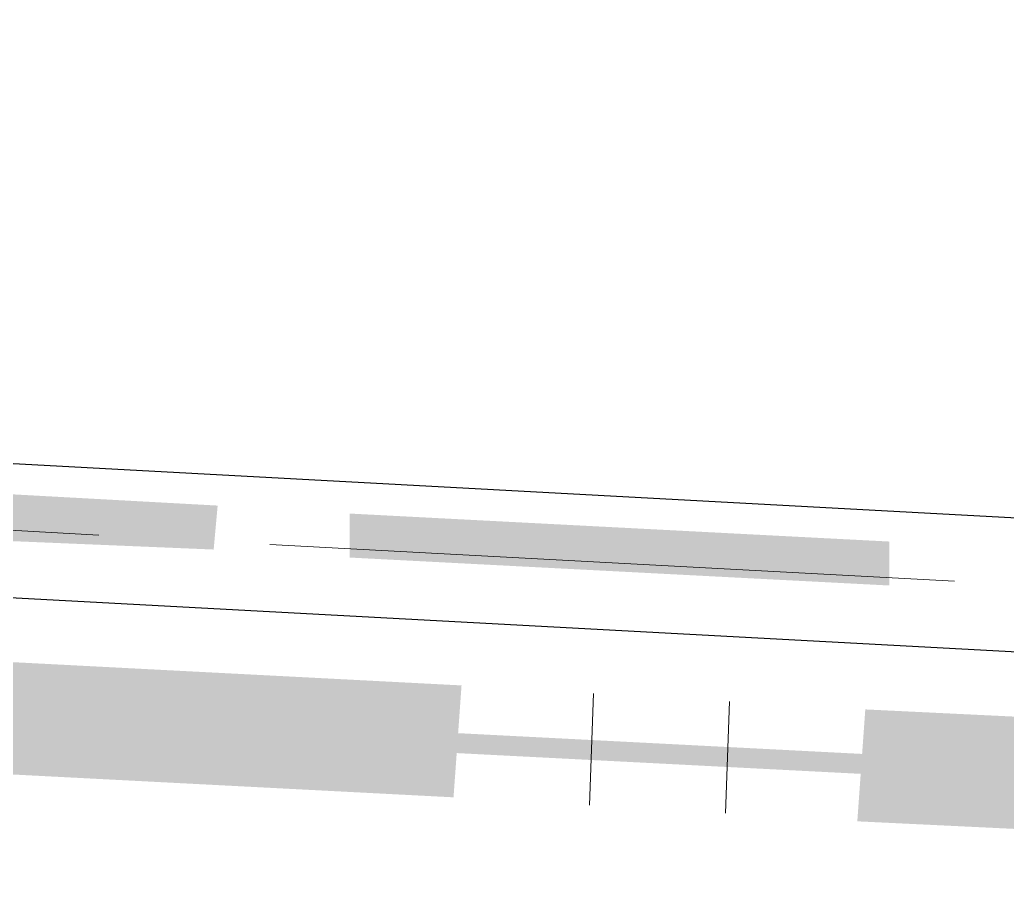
# Model space of a CAD drawing. Header units: millimetres. Extents: x 1542 to 2698, y 1376 to 2197.
# Drawn here: x 1705.6 to 1749.55, y 1775.23 to 1814.56 of the extents above; entities that cross this region are included whole.
import ezdxf

# ---------------------------------------------------------------- set-up
doc = ezdxf.new("R2010")
doc.units = ezdxf.units.MM
doc.linetypes.add('PDF_IMPORT', pattern=[1, 0.8, -0.2])
for name, color, linetype in [('PDF_0', 7, 'Continuous'), ('PDF_0-道路边线', 3, 'Continuous'), ('PDF_ROAD-CENT', 6, 'Continuous'), ('PDF_绿线', 3, 'Continuous')]:
    doc.layers.add(name, color=color, linetype=linetype)

msp = doc.modelspace()

# ---------------------------------------------------------------- hatches: boundary and pattern name
at = {"layer": 'PDF_0', "transparency": 33554559}
for color, points in [(2, [(1714.227, 1790.979), (1714.405, 1792.936), (1701.416, 1793.648), (1684.335, 1793.826), (1684.335, 1791.869), (1701.416, 1791.513)]), (2, [(1744.297, 1789.378), (1744.297, 1791.335), (1720.277, 1792.581), (1720.277, 1790.623)]), (1, [(1724.903, 1779.948), (1725.259, 1784.93), (1701.239, 1786.175), (1700.883, 1781.193)]), (1, [(1790.914, 1776.567), (1791.092, 1781.549), (1743.229, 1783.862), (1742.873, 1778.88)])]:
    msp.add_hatch(color=color, dxfattribs=at).paths.add_polyline_path(points)
at = {"layer": 'PDF_绿线', "transparency": 33554559}
msp.add_hatch(color=256, dxfattribs=at).paths.add_polyline_path([(1669.745, 1784.574), (1669.745, 1783.684), (1701.061, 1783.15), (1746.076, 1780.837), (1746.076, 1781.727), (1701.061, 1784.04)])

# ---------------------------------------------------------------- linework, layer by layer
at = {"layer": 'PDF_0', "color": 1, "lineweight": 0}
for points in [[(1730.952, 1779.592), (1731.13, 1784.574)], [(1737.002, 1779.236), (1737.18, 1784.218)]]:
    msp.add_lwpolyline(points, dxfattribs=at)
at = {"layer": 'PDF_0-道路边线', "lineweight": 25}
msp.add_lwpolyline([(1602.311, 1794.36), (2033.072, 1771.229), (2169.898, 1711.446), (2558.847, 1690.45), (2569.878, 1894.177)], dxfattribs=at)
msp.add_lwpolyline([(1805.326, 1789.378), (1643.923, 1798.114, -0.414213), (1632.559, 1810.729), (1636.295, 1879.409)], format="xyb", dxfattribs=at)
at = {"layer": 'PDF_ROAD-CENT', "linetype": 'PDF_IMPORT', "lineweight": 0, "ltscale": 38.136194}
msp.add_lwpolyline([(1602.489, 1797.385), (2033.784, 1774.076), (2166.696, 1716.072), (2554.754, 1695.254), (2571.835, 2013.744), (2157.265, 2035.985), (2140.54, 1727.459)], dxfattribs=at)

doc.saveas('drawing.dxf')
